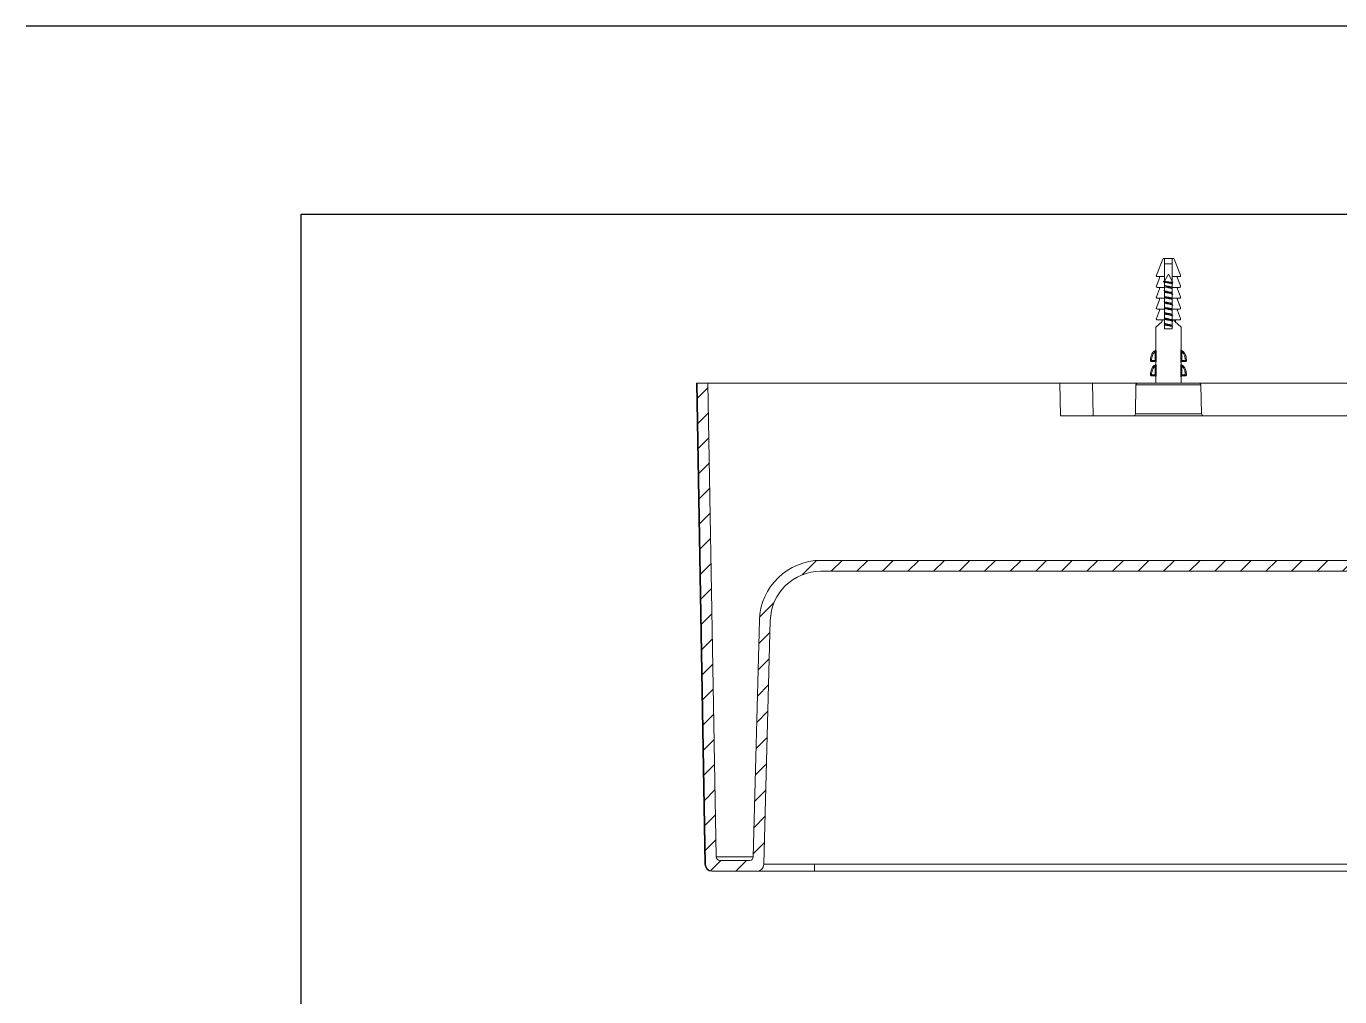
# Model space of a CAD drawing. Extents: x 14808 to 20058, y -13198 to -11680.
# Drawn here: x 15647.6 to 15829.2, y -11814.4 to -11680.2 of the extents above; entities that cross this region are included whole.
import ezdxf

# ---------------------------------------------------------------- set-up
doc = ezdxf.new("R2010")
doc.units = 0
doc.header["$LTSCALE"] = 7
doc.header["$MEASUREMENT"] = 0
doc.layers.get('0').update_dxf_attribs({"color": 2, "linetype": 'CONTINUOUS'})
doc.layers.add('TXT', color=4, linetype='CONTINUOUS')

# ---------------------------------------------------------------- blocks, each defined once
blk = doc.blocks.new('BORDER')
blk.add_line((1, 1), (0, 1))

msp = doc.modelspace()

# ---------------------------------------------------------------- hatches: boundary and pattern name
at = {"linetype": 'Continuous', "lineweight": 0}
h = msp.add_hatch(dxfattribs=at)
h.set_pattern_fill('ANSI31', color=2, scale=20, style=0)
h.set_pattern_definition([(45, (16720.3308, -10026.8604), (-1.767767, 1.767767), [])])
edge = h.paths.add_edge_path(flags=0)
edge.add_line((15742.97, -11795.04), (15741.82, -11729.53))
edge.add_line((15741.82, -11729.53), (15740.32, -11729.53))
edge.add_line((15740.32, -11729.53), (15741.48, -11796.05))
edge.add_ellipse((15742.48, -11796.03), major_axis=(-1, 0), ratio=0.999976, start_angle=1, end_angle=90)
edge.add_line((15742.48, -11797.03), (15748.56, -11797.03))
edge.add_arc((15748.56, -11796.03), 1, 270, 358.5)
edge.add_line((15749.56, -11796.06), (15750.44, -11762.35))
edge.add_arc((15757.44, -11762.53), 7, 90, 178.5, ccw=False)
edge.add_line((15757.44, -11755.53), (15929.78, -11755.53))
edge.add_arc((15929.78, -11762.53), 7, 1.5, 90, ccw=False)
edge.add_line((15936.78, -11762.35), (15937.66, -11796.06))
edge.add_arc((15938.66, -11796.03), 1, 181.5, 270)
edge.add_line((15938.66, -11797.03), (15944.74, -11797.03))
edge.add_ellipse((15944.74, -11796.03), major_axis=(1, 0), ratio=0.999976, start_angle=270, end_angle=359)
edge.add_line((15945.74, -11796.05), (15945.77, -11794.45))
edge.add_ellipse((15950.77, -11794.53), major_axis=(-5, 0), ratio=0.999976, start_angle=270, end_angle=359, ccw=False)
edge.add_line((15950.77, -11789.53), (15960.25, -11789.53))
edge.add_line((15960.25, -11789.53), (15960.25, -11787.53))
edge.add_line((15960.25, -11787.53), (15950.78, -11787.53))
edge.add_ellipse((15950.78, -11794.03), major_axis=(6.5, 0), ratio=0.999976, start_angle=90, end_angle=179)
edge.add_line((15944.28, -11793.92), (15944.26, -11795.04))
edge.add_ellipse((15943.76, -11795.03), major_axis=(-0.5, 0), ratio=0.999976, start_angle=90, end_angle=179, ccw=False)
edge.add_line((15943.76, -11795.53), (15939.64, -11795.53))
edge.add_arc((15939.64, -11795.03), 0.5, 181.5, 270, ccw=False)
edge.add_line((15939.14, -11795.05), (15938.28, -11762.31))
edge.add_arc((15929.78, -11762.53), 8.5, 1.5, 90)
edge.add_line((15929.78, -11754.03), (15757.44, -11754.03))
edge.add_arc((15757.44, -11762.53), 8.5, 90, 178.5)
edge.add_line((15748.94, -11762.31), (15748.09, -11795.05))
edge.add_arc((15747.59, -11795.03), 0.5, 270, 358.5, ccw=False)
edge.add_line((15747.59, -11795.53), (15743.47, -11795.53))
edge.add_ellipse((15743.47, -11795.03), major_axis=(0.5, 0), ratio=0.999976, start_angle=181, end_angle=270, ccw=False)

# ---------------------------------------------------------------- linework, layer by layer
at = {"color": 2, "linetype": 'Continuous', "lineweight": 15}
msp.add_line((15647.56, -11680.18), (16487.56, -11680.18), dxfattribs=at)
at = {"color": 7, "linetype": 'Continuous', "lineweight": 15}
for p, q in [((15804.71, -11712.38), (15803.83, -11714.58)), ((15804.85, -11712.28), (15804.93, -11712.28)), ((15806.03, -11712.28), (15804.93, -11712.28)), ((15806.03, -11712.28), (15806.15, -11712.28)), ((15807.17, -11714.58), (15806.29, -11712.38)), ((15806.03, -11713.03), (15804.93, -11713.03)), ((15805.5, -11714.48), (15804.96, -11715.42)), ((15806.03, -11715.41), (15805.5, -11714.48)), ((15804.27, -11714.99), (15803.83, -11716.08)), ((15804.27, -11716.49), (15803.83, -11717.58)), ((15804.93, -11714.78), (15803.97, -11714.78)), ((15804.93, -11716.28), (15803.97, -11716.28)), ((15804.93, -11714.99), (15804.93, -11716.08)), ((15804.93, -11716.2), (15805, -11716.22)), ((15804.93, -11716.49), (15804.93, -11717.58)), ((15806.13, -11715.57), (15805.68, -11715.57)), ((15806.03, -11716.25), (15806, -11716.24)), ((15807.03, -11714.78), (15806.03, -11714.78)), ((15806.03, -11716.08), (15806.03, -11714.99)), ((15807.03, -11716.28), (15806.03, -11716.28)), ((15806.03, -11717.58), (15806.03, -11716.49)), ((15807.17, -11716.08), (15806.73, -11714.99)), ((15807.17, -11717.58), (15806.73, -11716.49)), ((15804.27, -11717.99), (15803.83, -11719.08)), ((15804.93, -11717.78), (15803.97, -11717.78)), ((15804.93, -11717.7), (15804.99, -11717.72)), ((15804.93, -11717.99), (15804.93, -11719.08)), ((15806.03, -11717.75), (15805.99, -11717.74)), ((15807.03, -11717.78), (15806.03, -11717.78)), ((15806.03, -11719.08), (15806.03, -11717.99)), ((15807.17, -11719.08), (15806.73, -11717.99)), ((15804.27, -11719.49), (15803.83, -11720.58)), ((15804.93, -11719.28), (15803.97, -11719.28)), ((15804.93, -11719.2), (15804.98, -11719.22)), ((15804.93, -11719.49), (15804.93, -11720.58)), ((15806.03, -11719.25), (15805.99, -11719.24)), ((15807.03, -11719.28), (15806.03, -11719.28)), ((15806.03, -11720.58), (15806.03, -11719.49)), ((15807.17, -11720.58), (15806.73, -11719.49)), ((15803.75, -11721.85), (15803.75, -11724.9)), ((15804.58, -11721.05), (15803.8, -11721.74)), ((15804.93, -11720.78), (15803.97, -11720.78)), ((15804.93, -11720.7), (15804.98, -11720.72)), ((15804.93, -11721.85), (15804.93, -11722.03)), ((15806.03, -11720.75), (15806, -11720.74)), ((15807.03, -11720.78), (15806.03, -11720.78)), ((15806.03, -11722.03), (15806.03, -11721.85)), ((15806.4, -11720.87), (15806.29, -11720.84)), ((15806.38, -11720.98), (15806.42, -11720.97)), ((15807.2, -11721.74), (15806.42, -11721.05)), ((15807.25, -11724.9), (15807.25, -11721.85)), ((15804.93, -11722.03), (15806.03, -11722.03)), ((15803.64, -11725.05), (15803.64, -11725.05)), ((15803.64, -11725.21), (15803.79, -11725.21)), ((15803.64, -11726.38), (15803.64, -11725.21)), ((15803.79, -11725.21), (15803.79, -11726.38)), ((15807.21, -11726.38), (15807.21, -11725.21)), ((15807.36, -11725.21), (15807.21, -11725.21)), ((15807.35, -11725.05), (15807.36, -11725.05)), ((15807.36, -11725.21), (15807.36, -11726.38)), ((15803, -11726.38), (15803.15, -11726.38)), ((15803.15, -11726.38), (15803.64, -11726.38)), ((15803.15, -11726.53), (15803.15, -11726.38)), ((15803.6, -11726.53), (15803.15, -11726.53)), ((15803.64, -11726.38), (15803.79, -11726.38)), ((15803.64, -11727.21), (15803.79, -11727.21)), ((15803.64, -11728.38), (15803.64, -11727.21)), ((15803.75, -11726.68), (15803.75, -11726.9)), ((15803.79, -11727.21), (15803.79, -11728.38)), ((15807.36, -11726.38), (15807.21, -11726.38)), ((15807.21, -11728.38), (15807.21, -11727.21)), ((15807.36, -11727.21), (15807.21, -11727.21)), ((15807.25, -11726.9), (15807.25, -11726.68)), ((15807.36, -11726.38), (15807.85, -11726.38)), ((15807.36, -11727.21), (15807.36, -11728.38)), ((15807.85, -11726.53), (15807.4, -11726.53)), ((15807.85, -11726.38), (15808, -11726.38)), ((15807.85, -11726.38), (15807.85, -11726.53)), ((15803, -11728.38), (15803.15, -11728.38)), ((15803.15, -11728.38), (15803.64, -11728.38)), ((15803.15, -11728.53), (15803.15, -11728.38)), ((15803.6, -11728.53), (15803.15, -11728.53)), ((15803.64, -11728.38), (15803.79, -11728.38)), ((15803.75, -11728.68), (15803.75, -11729.53)), ((15807.36, -11728.38), (15807.21, -11728.38)), ((15807.25, -11729.53), (15807.25, -11728.68)), ((15807.36, -11728.38), (15807.85, -11728.38)), ((15807.85, -11728.53), (15807.4, -11728.53)), ((15807.85, -11728.38), (15808, -11728.38)), ((15807.85, -11728.38), (15807.85, -11728.53)), ((15740.22, -11729.53), (15741.38, -11796.05)), ((15740.22, -11729.53), (15741.39, -11796.05)), ((15740.32, -11729.53), (15740.22, -11729.53)), ((15740.22, -11729.53), (15740.22, -11729.53)), ((15741.48, -11796.05), (15740.32, -11729.53)), ((15741.82, -11729.53), (15740.32, -11729.53)), ((15742.97, -11795.04), (15741.82, -11729.53)), ((15741.82, -11729.53), (15755.21, -11729.53)), ((15755.21, -11729.53), (15788.5, -11729.53)), ((15788.5, -11729.53), (15790.5, -11729.53)), ((15790.5, -11729.53), (15790.58, -11734.03)), ((15790.5, -11729.53), (15795, -11729.53)), ((15795, -11729.53), (15795.08, -11734.03)), ((15801.25, -11729.53), (15795, -11729.53)), ((15801, -11729.78), (15800.93, -11733.79)), ((15801.25, -11729.53), (15809.75, -11729.53)), ((15843, -11729.53), (15809.75, -11729.53)), ((15810.07, -11733.79), (15810, -11729.78)), ((15790.58, -11734.03), (15837.5, -11734.03)), ((15757.44, -11754.03), (15929.78, -11754.03)), ((15757.44, -11755.53), (15929.78, -11755.53)), ((15748.09, -11795.05), (15748.94, -11762.31)), ((15749.56, -11796.06), (15750.44, -11762.35)), ((15741.39, -11796.05), (15741.48, -11796.05)), ((15743.47, -11795.53), (15747.59, -11795.53)), ((15756.56, -11797.03), (15756.56, -11796.05)), ((15756.56, -11796.05), (15930.66, -11796.05)), ((15742.48, -11797.03), (15742.38, -11797.03)), ((15742.48, -11797.03), (15748.56, -11797.03)), ((15756.56, -11797.03), (15748.56, -11797.03)), ((15930.66, -11797.03), (15756.56, -11797.03))]:
    msp.add_line(p, q, dxfattribs=at)
at = {"color": 8, "linetype": 'Continuous', "lineweight": 15}
for p, q in [((15807.25, -11724.9), (15807.25, -11724.9)), ((15803.75, -11726.68), (15803.75, -11726.68)), ((15807.25, -11726.68), (15807.25, -11726.68)), ((15807.25, -11726.9), (15807.25, -11726.9)), ((15803.75, -11728.68), (15803.75, -11728.68)), ((15807.25, -11728.68), (15807.25, -11728.68)), ((15810, -11729.78), (15801, -11729.78)), ((15800.93, -11733.79), (15810.07, -11733.79))]:
    msp.add_line(p, q, dxfattribs=at)
at = {"color": 7, "linetype": 'Continuous', "lineweight": 15}
for centre, radius, start, end in [((15804.85, -11712.43), 0.15, 90, 158.1986), ((15806.15, -11712.43), 0.15, 21.8014, 90), ((15803.97, -11714.63), 0.15, 158.1986, 270), ((15807.03, -11714.63), 0.15, 270, 21.8014), ((15803.97, -11716.13), 0.15, 158.1986, 270), ((15804.13, -11714.93), 0.15, 338.1986, 90), ((15804.13, -11716.43), 0.15, 338.1986, 90), ((15806.87, -11714.93), 0.15, 90, 201.8014), ((15806.87, -11716.43), 0.15, 90, 201.8014), ((15807.03, -11716.13), 0.15, 270, 21.8014), ((15803.97, -11717.63), 0.15, 158.1986, 270), ((15804.13, -11717.93), 0.15, 338.1986, 90), ((15806.87, -11717.93), 0.15, 90, 201.8014), ((15807.03, -11717.63), 0.15, 270, 21.8014), ((15803.97, -11719.13), 0.15, 158.1986, 270), ((15804.13, -11719.43), 0.15, 338.1986, 90), ((15806.87, -11719.43), 0.15, 90, 201.8014), ((15807.03, -11719.13), 0.15, 270, 21.8014), ((15803.9, -11721.85), 0.15, 131.6335, 180), ((15803.97, -11720.63), 0.15, 158.1986, 270), ((15804.48, -11720.93), 0.15, 311.6335, 90), ((15806.52, -11720.93), 0.15, 188.443, 228.3665), ((15806.52, -11720.93), 0.15, 90, 151.8676), ((15807.03, -11720.63), 0.15, 270, 21.8014), ((15807.1, -11721.85), 0.15, 0, 48.3665), ((15803.6, -11724.9), 0.15, 285.9829, 0.0777), ((15807.4, -11724.9), 0.15, 179.9223, 254.0171), ((15803.15, -11726.38), 0.15, 176.9697, 270), ((15803.6, -11726.68), 0.15, 0, 90), ((15803.6, -11726.68), 0.15, 359.9603, 89.9602), ((15803.6, -11726.9), 0.15, 285.9829, 0.0777), ((15807.4, -11726.68), 0.15, 90, 180), ((15807.4, -11726.68), 0.15, 90.0398, 180.0397), ((15807.4, -11726.9), 0.15, 179.9223, 254.0171), ((15807.85, -11726.38), 0.15, 270, 3.0303), ((15803.15, -11728.38), 0.15, 176.9697, 270), ((15803.6, -11728.68), 0.15, 0, 90), ((15803.6, -11728.68), 0.15, 359.9603, 89.9602), ((15807.4, -11728.68), 0.15, 90, 180), ((15807.4, -11728.68), 0.15, 90.0398, 180.0397), ((15807.85, -11728.38), 0.15, 270, 3.0303), ((15801.25, -11729.78), 0.25, 90, 179), ((15809.75, -11729.78), 0.25, 1, 90), ((15800.68, -11733.78), 0.25, 270, 359), ((15810.32, -11733.78), 0.25, 181, 270), ((15757.44, -11762.53), 8.5, 90, 178.5), ((15757.44, -11762.53), 7, 90, 178.5), ((15742.38, -11796.03), 1, 181.011, 270), ((15742.38, -11796.03), 1, 180.9993, 269.9993), ((15747.59, -11795.03), 0.5, 270, 358.5), ((15748.56, -11796.03), 1, 270, 358.5)]:
    msp.add_arc(centre, radius, start, end, dxfattribs=at)
at = {"color": 8, "linetype": 'Continuous', "lineweight": 15}
for centre, major_axis, ratio, start_param, end_param in [((15756.39, -11796.03), (15, 0.02), 0.001163, 3.134629, 3.141612), ((15756.37, -11795.03), (13.5, 0.01), 0.000646, 3.262273, 4.051974)]:
    msp.add_ellipse(centre, major_axis=major_axis, ratio=ratio, start_param=start_param, end_param=end_param, dxfattribs=at)
at = {"color": 7, "linetype": 'Continuous', "lineweight": 15}
for centre, major_axis, ratio, start_param, end_param in [((15742.48, -11796.03), (-1, 0), 0.999976, 0.017453, 1.570796), ((15743.47, -11795.03), (0.5, 0), 0.999976, 3.159046, 4.712389), ((15756.56, -11796.03), (7, 0.03), 0.00249, 3.141518, 4.711858)]:
    msp.add_ellipse(centre, major_axis=major_axis, ratio=ratio, start_param=start_param, end_param=end_param, dxfattribs=at)
for points, knots in [([(15804.93, -11712.38), (15804.93, -11712.54), (15804.93, -11712.85), (15804.93, -11713.5), (15804.93, -11714.08), (15804.93, -11714.5), (15804.93, -11714.58)], [0, 0, 0, 0, 0.221564, 0.44372, 0.889151, 1, 1, 1, 1]), ([(15806.03, -11714.58), (15806.03, -11714.37), (15806.03, -11713.96), (15806.03, -11713.39), (15806.03, -11712.86), (15806.03, -11712.54), (15806.03, -11712.38)], [0, 0, 0, 0, 0.275504, 0.551034, 0.775409, 1, 1, 1, 1]), ([(15804.93, -11714.58), (15804.93, -11714.59), (15804.93, -11714.6), (15804.93, -11714.64), (15804.93, -11714.68), (15804.93, -11714.72), (15804.93, -11714.76), (15804.93, -11714.78), (15804.93, -11714.78), (15804.93, -11714.78)], [0, 0, 0, 0, 0.084724, 0.179843, 0.339851, 0.499733, 0.663165, 0.835664, 1, 1, 1, 1]), ([(15806.03, -11714.78), (15806.03, -11714.78), (15806.03, -11714.78), (15806.03, -11714.75), (15806.03, -11714.71), (15806.03, -11714.67), (15806.03, -11714.62), (15806.03, -11714.6), (15806.03, -11714.58), (15806.03, -11714.58)], [0, 0, 0, 0, 0.183485, 0.373192, 0.554244, 0.72489, 0.820724, 0.983017, 1, 1, 1, 1]), ([(15806.03, -11715.66), (15805.97, -11715.65), (15805.81, -11715.64), (15805.5, -11715.61), (15805.17, -11715.58), (15804.9, -11715.55), (15804.81, -11715.53), (15804.76, -11715.52)], [0, 0, 0, 0, 0.150494, 0.371223, 0.587398, 0.799021, 1, 1, 1, 1]), ([(15804.97, -11715.4), (15804.97, -11715.4), (15804.9, -11715.42), (15804.84, -11715.44), (15804.77, -11715.46)], [0, 0, 0, 0, 0.031393, 1, 1, 1, 1]), ([(15804.93, -11714.99), (15804.93, -11714.99), (15804.93, -11714.97), (15804.93, -11714.94), (15804.93, -11714.89), (15804.93, -11714.85), (15804.93, -11714.81), (15804.93, -11714.79), (15804.93, -11714.78), (15804.93, -11714.78), (15804.93, -11714.78)], [0, 0, 0, 0, 0.010378, 0.17498, 0.324274, 0.471755, 0.629142, 0.803258, 0.994183, 1, 1, 1, 1]), ([(15806.12, -11715.81), (15806.12, -11715.81), (15806.12, -11715.8), (15806.1, -11715.79), (15806.07, -11715.77), (15806.01, -11715.76), (15805.94, -11715.74), (15805.86, -11715.73), (15805.77, -11715.71), (15805.67, -11715.69), (15805.56, -11715.68), (15805.46, -11715.66), (15805.35, -11715.65), (15805.25, -11715.63), (15805.16, -11715.62), (15805.07, -11715.6), (15804.99, -11715.58), (15804.95, -11715.57), (15804.93, -11715.57)], [0, 0, 0, 0, 0.03995, 0.102074, 0.165999, 0.228123, 0.292049, 0.354172, 0.418098, 0.480221, 0.544146, 0.606269, 0.670193, 0.732316, 0.796241, 0.858364, 0.922289, 1, 1, 1, 1]), ([(15804.93, -11716.08), (15804.93, -11716.09), (15804.93, -11716.1), (15804.93, -11716.14), (15804.93, -11716.18), (15804.93, -11716.22), (15804.93, -11716.26), (15804.93, -11716.28), (15804.93, -11716.28), (15804.93, -11716.28)], [0, 0, 0, 0, 0.084724, 0.179843, 0.339851, 0.499733, 0.663165, 0.835664, 1, 1, 1, 1]), ([(15806.03, -11716.3), (15805.95, -11716.29), (15805.79, -11716.27), (15805.52, -11716.24), (15805.26, -11716.21), (15805.05, -11716.18), (15804.96, -11716.16), (15804.93, -11716.16)], [0, 0, 0, 0, 0.226658, 0.450111, 0.672203, 0.898878, 1, 1, 1, 1]), ([(15804.93, -11716.49), (15804.93, -11716.49), (15804.93, -11716.47), (15804.93, -11716.44), (15804.93, -11716.39), (15804.93, -11716.35), (15804.93, -11716.31), (15804.93, -11716.29), (15804.93, -11716.28), (15804.93, -11716.28), (15804.93, -11716.28)], [0, 0, 0, 0, 0.010378, 0.17498, 0.324274, 0.471755, 0.629142, 0.803258, 0.994183, 1, 1, 1, 1]), ([(15804.96, -11715.42), (15804.96, -11715.42), (15804.96, -11715.43), (15804.96, -11715.44), (15804.98, -11715.45), (15805.02, -11715.46), (15805.07, -11715.48), (15805.14, -11715.49), (15805.21, -11715.5), (15805.3, -11715.52), (15805.39, -11715.53), (15805.49, -11715.54), (15805.59, -11715.55), (15805.65, -11715.56), (15805.68, -11715.57)], [0, 0, 0, 0, 0.0362473, 0.1189577, 0.2039473, 0.2888892, 0.3761725, 0.4633669, 0.5529651, 0.6424409, 0.734386, 0.8261404, 0.9204311, 1, 1, 1, 1]), ([(15804.96, -11716.01), (15804.96, -11716.01), (15804.99, -11716.03), (15805.2, -11716.07), (15805.51, -11716.14), (15805.83, -11716.19), (15805.95, -11716.23), (15806, -11716.25)], [0, 0, 0, 0, 0.020742, 0.2785444, 0.5382706, 0.7987948, 1, 1, 1, 1]), ([(15806.03, -11716.46), (15805.97, -11716.44), (15805.84, -11716.4), (15805.52, -11716.34), (15805.19, -11716.28), (15805.05, -11716.24), (15804.99, -11716.22)], [0, 0, 0, 0, 0.23865, 0.501874, 0.764291, 1, 1, 1, 1]), ([(15805.68, -11715.57), (15805.71, -11715.57), (15805.77, -11715.58), (15805.86, -11715.59), (15805.94, -11715.6), (15806.01, -11715.61), (15806.05, -11715.62), (15806.07, -11715.62), (15806.08, -11715.63)], [0, 0, 0, 0, 0.173655, 0.351679, 0.537503, 0.728717, 0.914543, 1, 1, 1, 1]), ([(15806.03, -11714.78), (15806.03, -11714.78), (15806.03, -11714.79), (15806.03, -11714.8), (15806.03, -11714.84), (15806.03, -11714.89), (15806.03, -11714.94), (15806.03, -11714.97), (15806.03, -11714.99), (15806.03, -11714.99)], [0, 0, 0, 0, 0.097273, 0.292654, 0.486369, 0.666656, 0.828898, 0.980059, 1, 1, 1, 1]), ([(15806.03, -11716.28), (15806.03, -11716.28), (15806.03, -11716.28), (15806.03, -11716.25), (15806.03, -11716.21), (15806.03, -11716.17), (15806.03, -11716.12), (15806.03, -11716.1), (15806.03, -11716.08), (15806.03, -11716.08)], [0, 0, 0, 0, 0.1834852, 0.3731921, 0.5542445, 0.7248902, 0.8207235, 0.9830171, 1, 1, 1, 1]), ([(15806.03, -11716.28), (15806.03, -11716.28), (15806.03, -11716.29), (15806.03, -11716.3), (15806.03, -11716.34), (15806.03, -11716.39), (15806.03, -11716.44), (15806.03, -11716.47), (15806.03, -11716.49), (15806.03, -11716.49)], [0, 0, 0, 0, 0.097273, 0.292654, 0.486369, 0.666656, 0.828898, 0.980059, 1, 1, 1, 1]), ([(15804.88, -11716.7), (15804.88, -11716.7), (15804.85, -11716.72), (15804.97, -11716.77), (15805.21, -11716.83), (15805.55, -11716.89), (15805.84, -11716.95), (15805.95, -11716.98), (15805.99, -11717)], [0, 0, 0, 0, 0.023506, 0.234433, 0.442929, 0.652293, 0.863303, 1, 1, 1, 1]), ([(15804.89, -11718.2), (15804.89, -11718.2), (15804.87, -11718.23), (15805, -11718.28), (15805.27, -11718.34), (15805.61, -11718.4), (15805.88, -11718.46), (15805.96, -11718.49), (15805.98, -11718.49)], [0, 0, 0, 0, 0.062598, 0.275154, 0.485695, 0.695712, 0.908217, 1, 1, 1, 1]), ([(15806.03, -11717.05), (15805.97, -11717.04), (15805.82, -11717.02), (15805.57, -11716.99), (15805.31, -11716.96), (15805.09, -11716.93), (15804.97, -11716.92), (15804.93, -11716.91)], [0, 0, 0, 0, 0.193285, 0.418489, 0.640203, 0.867168, 1, 1, 1, 1]), ([(15804.93, -11717.58), (15804.93, -11717.59), (15804.93, -11717.6), (15804.93, -11717.64), (15804.93, -11717.68), (15804.93, -11717.72), (15804.93, -11717.76), (15804.93, -11717.78), (15804.93, -11717.78), (15804.93, -11717.78)], [0, 0, 0, 0, 0.0847239, 0.1798428, 0.3398505, 0.4997332, 0.6631649, 0.8356635, 1, 1, 1, 1]), ([(15806.02, -11717.8), (15805.97, -11717.79), (15805.85, -11717.78), (15805.62, -11717.75), (15805.36, -11717.72), (15805.12, -11717.69), (15804.99, -11717.67), (15804.93, -11717.66)], [0, 0, 0, 0, 0.14306, 0.371687, 0.595462, 0.824371, 1, 1, 1, 1]), ([(15804.93, -11717.99), (15804.93, -11717.99), (15804.93, -11717.98), (15804.93, -11717.96), (15804.93, -11717.94), (15804.93, -11717.91), (15804.93, -11717.89), (15804.93, -11717.87), (15804.93, -11717.85), (15804.93, -11717.83), (15804.93, -11717.82), (15804.93, -11717.8), (15804.93, -11717.79), (15804.93, -11717.79), (15804.93, -11717.78), (15804.93, -11717.78), (15804.93, -11717.78)], [0, 0, 0, 0, 0.010344, 0.091305, 0.175119, 0.248693, 0.324464, 0.397257, 0.471916, 0.549649, 0.629237, 0.715223, 0.803289, 0.897499, 0.994202, 1, 1, 1, 1]), ([(15804.97, -11717.51), (15804.98, -11717.51), (15805.02, -11717.54), (15805.25, -11717.58), (15805.57, -11717.65), (15805.86, -11717.7), (15805.95, -11717.73), (15805.99, -11717.74)], [0, 0, 0, 0, 0.065239, 0.328309, 0.591598, 0.857732, 1, 1, 1, 1]), ([(15806.11, -11717.27), (15806.11, -11717.25), (15806.09, -11717.22), (15805.87, -11717.16), (15805.55, -11717.09), (15805.21, -11717.03), (15805.06, -11716.99), (15804.99, -11716.97)], [0, 0, 0, 0, 0.175066, 0.382298, 0.591979, 0.800024, 1, 1, 1, 1]), ([(15805.95, -11717.93), (15805.93, -11717.93), (15805.84, -11717.9), (15805.57, -11717.85), (15805.25, -11717.79), (15805.03, -11717.74), (15804.99, -11717.72), (15804.99, -11717.72)], [0, 0, 0, 0, 0.098016, 0.39443, 0.687676, 0.980677, 1, 1, 1, 1]), ([(15806.03, -11717.78), (15806.03, -11717.78), (15806.03, -11717.78), (15806.03, -11717.75), (15806.03, -11717.71), (15806.03, -11717.67), (15806.03, -11717.62), (15806.03, -11717.6), (15806.03, -11717.58), (15806.03, -11717.58)], [0, 0, 0, 0, 0.183485, 0.373192, 0.554244, 0.72489, 0.820724, 0.983017, 1, 1, 1, 1]), ([(15806.03, -11717.78), (15806.03, -11717.78), (15806.03, -11717.79), (15806.03, -11717.8), (15806.03, -11717.84), (15806.03, -11717.89), (15806.03, -11717.94), (15806.03, -11717.97), (15806.03, -11717.99), (15806.03, -11717.99)], [0, 0, 0, 0, 0.097273, 0.292654, 0.486369, 0.666656, 0.828898, 0.980059, 1, 1, 1, 1]), ([(15804.9, -11719.7), (15804.89, -11719.71), (15804.88, -11719.74), (15805.04, -11719.79), (15805.33, -11719.85), (15805.67, -11719.91), (15805.91, -11719.96), (15805.98, -11719.99), (15805.99, -11719.99)], [0, 0, 0, 0, 0.102286, 0.313765, 0.525245, 0.734819, 0.946128, 1, 1, 1, 1]), ([(15806.03, -11718.55), (15806, -11718.55), (15805.89, -11718.53), (15805.67, -11718.5), (15805.41, -11718.47), (15805.15, -11718.44), (15805, -11718.42), (15804.93, -11718.41)], [0, 0, 0, 0, 0.1113289, 0.3384196, 0.5602207, 0.7861037, 1, 1, 1, 1]), ([(15804.93, -11719.08), (15804.93, -11719.09), (15804.93, -11719.1), (15804.93, -11719.13), (15804.93, -11719.15), (15804.93, -11719.18), (15804.93, -11719.2), (15804.93, -11719.22), (15804.93, -11719.24), (15804.93, -11719.25), (15804.93, -11719.27), (15804.93, -11719.28), (15804.93, -11719.28), (15804.93, -11719.28), (15804.93, -11719.28)], [0, 0, 0, 0, 0.084503, 0.179374, 0.25829, 0.339544, 0.418449, 0.499553, 0.580261, 0.663078, 0.748276, 0.835667, 0.916975, 1, 1, 1, 1]), ([(15804.93, -11719.49), (15804.93, -11719.49), (15804.93, -11719.47), (15804.93, -11719.44), (15804.93, -11719.39), (15804.93, -11719.35), (15804.93, -11719.31), (15804.93, -11719.29), (15804.93, -11719.28), (15804.93, -11719.28), (15804.93, -11719.28)], [0, 0, 0, 0, 0.010378, 0.17498, 0.324274, 0.471755, 0.629142, 0.803258, 0.994183, 1, 1, 1, 1]), ([(15806.03, -11720.05), (15806.03, -11720.05), (15805.95, -11720.04), (15805.69, -11720), (15805.33, -11719.96), (15805.05, -11719.93), (15804.95, -11719.91), (15804.93, -11719.91)], [0, 0, 0, 0, 0.024012, 0.25222, 0.6969, 0.925112, 1, 1, 1, 1]), ([(15806.01, -11719.3), (15806, -11719.3), (15805.91, -11719.28), (15805.72, -11719.26), (15805.46, -11719.23), (15805.19, -11719.2), (15805.04, -11719.18), (15804.96, -11719.16)], [0, 0, 0, 0, 0.047829, 0.287893, 0.522739, 0.759969, 1, 1, 1, 1]), ([(15804.98, -11719.01), (15804.99, -11719.02), (15805.06, -11719.05), (15805.31, -11719.1), (15805.64, -11719.16), (15805.9, -11719.21), (15805.97, -11719.24), (15805.98, -11719.24)], [0, 0, 0, 0, 0.109779, 0.376314, 0.641308, 0.909214, 1, 1, 1, 1]), ([(15806.11, -11718.77), (15806.11, -11718.76), (15806.11, -11718.72), (15805.92, -11718.67), (15805.61, -11718.6), (15805.28, -11718.54), (15805.05, -11718.5), (15805, -11718.47), (15804.99, -11718.47)], [0, 0, 0, 0, 0.133943, 0.339193, 0.546245, 0.750871, 0.956008, 1, 1, 1, 1]), ([(15805.95, -11719.43), (15805.94, -11719.43), (15805.88, -11719.4), (15805.63, -11719.36), (15805.31, -11719.3), (15805.06, -11719.25), (15805, -11719.22), (15804.99, -11719.21)], [0, 0, 0, 0, 0.032672, 0.324358, 0.612873, 0.903066, 1, 1, 1, 1]), ([(15806.1, -11720.27), (15806.11, -11720.26), (15806.12, -11720.23), (15805.96, -11720.18), (15805.68, -11720.12), (15805.34, -11720.05), (15805.08, -11720), (15805.01, -11719.97), (15804.99, -11719.96)], [0, 0, 0, 0, 0.093899, 0.29817, 0.502117, 0.704388, 0.908499, 1, 1, 1, 1]), ([(15806.03, -11719.28), (15806.03, -11719.28), (15806.03, -11719.28), (15806.03, -11719.25), (15806.03, -11719.21), (15806.03, -11719.17), (15806.03, -11719.12), (15806.03, -11719.1), (15806.03, -11719.08), (15806.03, -11719.08)], [0, 0, 0, 0, 0.183485, 0.373192, 0.554244, 0.72489, 0.820724, 0.983017, 1, 1, 1, 1]), ([(15806.03, -11719.28), (15806.03, -11719.28), (15806.03, -11719.29), (15806.03, -11719.3), (15806.03, -11719.34), (15806.03, -11719.39), (15806.03, -11719.44), (15806.03, -11719.47), (15806.03, -11719.49), (15806.03, -11719.49)], [0, 0, 0, 0, 0.0972729, 0.2926542, 0.4863691, 0.6666558, 0.8288978, 0.9800586, 1, 1, 1, 1]), ([(15804.89, -11721.2), (15804.89, -11721.21), (15804.9, -11721.24), (15805.09, -11721.3), (15805.4, -11721.36), (15805.73, -11721.43), (15805.95, -11721.47), (15805.99, -11721.49), (15806, -11721.49)], [0, 0, 0, 0, 0.142502, 0.353075, 0.565662, 0.775777, 0.986242, 1, 1, 1, 1]), ([(15804.93, -11720.58), (15804.93, -11720.59), (15804.93, -11720.6), (15804.93, -11720.64), (15804.93, -11720.68), (15804.93, -11720.72), (15804.93, -11720.76), (15804.93, -11720.78), (15804.93, -11720.78), (15804.93, -11720.78)], [0, 0, 0, 0, 0.084724, 0.179843, 0.339851, 0.499733, 0.663165, 0.835664, 1, 1, 1, 1]), ([(15806.4, -11720.87), (15806.4, -11720.87), (15806.37, -11720.86), (15806.25, -11720.83), (15806.06, -11720.8), (15805.82, -11720.77), (15805.56, -11720.74), (15805.29, -11720.71), (15805.08, -11720.68), (15804.97, -11720.67), (15804.93, -11720.66)], [0, 0, 0, 0, 0.001411, 0.154733, 0.305987, 0.460761, 0.613985, 0.765309, 0.92011, 1, 1, 1, 1]), ([(15804.93, -11721.05), (15804.93, -11721.04), (15804.93, -11721.02), (15804.93, -11720.99), (15804.93, -11720.94), (15804.93, -11720.9), (15804.93, -11720.86), (15804.93, -11720.82), (15804.93, -11720.79), (15804.93, -11720.78), (15804.93, -11720.78), (15804.93, -11720.78)], [0, 0, 0, 0, 0.0917137, 0.209724, 0.3099809, 0.4104621, 0.5068918, 0.6386949, 0.8054963, 0.9743911, 1, 1, 1, 1]), ([(15804.93, -11721.05), (15804.93, -11721.11), (15804.93, -11721.23), (15804.93, -11721.46), (15804.93, -11721.63), (15804.93, -11721.74)], [0, 0, 0, 0, 0.277769, 0.555912, 1, 1, 1, 1]), ([(15806.03, -11721.55), (15805.98, -11721.54), (15805.84, -11721.52), (15805.6, -11721.49), (15805.34, -11721.47), (15805.11, -11721.44), (15804.98, -11721.42), (15804.93, -11721.41)], [0, 0, 0, 0, 0.167987, 0.393701, 0.615013, 0.841562, 1, 1, 1, 1]), ([(15804.93, -11721.74), (15804.93, -11721.75), (15804.93, -11721.77), (15804.93, -11721.81), (15804.93, -11721.84), (15804.93, -11721.85)], [0, 0, 0, 0, 0.417135, 0.671648, 1, 1, 1, 1]), ([(15804.98, -11720.51), (15805.01, -11720.52), (15805.09, -11720.55), (15805.37, -11720.61), (15805.7, -11720.67), (15805.93, -11720.72), (15805.99, -11720.74), (15805.99, -11720.74)], [0, 0, 0, 0, 0.15846, 0.424907, 0.688355, 0.953117, 1, 1, 1, 1]), ([(15806.11, -11721.02), (15806.11, -11721.01), (15806.13, -11720.99), (15805.98, -11720.93), (15805.71, -11720.87), (15805.37, -11720.81), (15805.09, -11720.76), (15805.01, -11720.72), (15804.99, -11720.71)], [0, 0, 0, 0, 0.074779, 0.279816, 0.48346, 0.686094, 0.891034, 1, 1, 1, 1]), ([(15806.1, -11721.74), (15806.07, -11721.73), (15806.01, -11721.69), (15805.73, -11721.63), (15805.4, -11721.57), (15805.11, -11721.51), (15805.02, -11721.48), (15804.99, -11721.46)], [0, 0, 0, 0, 0.190428, 0.413223, 0.635649, 0.860692, 1, 1, 1, 1]), ([(15806.03, -11720.78), (15806.03, -11720.78), (15806.03, -11720.78), (15806.03, -11720.75), (15806.03, -11720.71), (15806.03, -11720.67), (15806.03, -11720.62), (15806.03, -11720.6), (15806.03, -11720.58), (15806.03, -11720.58)], [0, 0, 0, 0, 0.183485, 0.373192, 0.554244, 0.72489, 0.820724, 0.983017, 1, 1, 1, 1]), ([(15806.03, -11720.78), (15806.03, -11720.78), (15806.03, -11720.78), (15806.03, -11720.79), (15806.03, -11720.79)], [0, 0, 0, 0, 0.058767, 1, 1, 1, 1]), ([(15806.03, -11720.83), (15806.03, -11720.84), (15806.03, -11720.87), (15806.03, -11720.91), (15806.03, -11720.95), (15806.03, -11720.99), (15806.03, -11721.02), (15806.03, -11721.04), (15806.03, -11721.05)], [0, 0, 0, 0, 0.187883, 0.362888, 0.538485, 0.701057, 0.873739, 1, 1, 1, 1]), ([(15806.03, -11721.74), (15806.03, -11721.62), (15806.03, -11721.38), (15806.03, -11721.16), (15806.03, -11721.05)], [0, 0, 0, 0, 0.499794, 1, 1, 1, 1]), ([(15806.03, -11721.85), (15806.03, -11721.84), (15806.03, -11721.83), (15806.03, -11721.8), (15806.03, -11721.77), (15806.03, -11721.75), (15806.03, -11721.74)], [0, 0, 0, 0, 0.143051, 0.35299, 0.744782, 1, 1, 1, 1]), ([(15806.42, -11720.97), (15806.43, -11720.97), (15806.48, -11720.95), (15806.51, -11720.93), (15806.49, -11720.91), (15806.48, -11720.9)], [0, 0, 0, 0, 0.116011, 0.561238, 1, 1, 1, 1]), ([(15803, -11726.38), (15803.01, -11726.31), (15803.02, -11726.19), (15803.05, -11726), (15803.09, -11725.81), (15803.15, -11725.61), (15803.24, -11725.42), (15803.35, -11725.26), (15803.46, -11725.14), (15803.57, -11725.07), (15803.63, -11725.05), (15803.64, -11725.05)], [0, 0, 0, 0, 0.121745, 0.244031, 0.368314, 0.493482, 0.652383, 0.761925, 0.874953, 0.966635, 1, 1, 1, 1]), ([(15803.64, -11725.21), (15803.62, -11725.22), (15803.51, -11725.29), (15803.39, -11725.46), (15803.22, -11725.83), (15803.18, -11726.14), (15803.15, -11726.38)], [0, 0, 0, 0, 0.068236, 0.2861976, 0.4555805, 1, 1, 1, 1]), ([(15803.75, -11724.9), (15803.75, -11724.92), (15803.75, -11724.95), (15803.73, -11724.98), (15803.71, -11725.01), (15803.69, -11725.03), (15803.67, -11725.04), (15803.66, -11725.04), (15803.65, -11725.05), (15803.65, -11725.05), (15803.64, -11725.05), (15803.64, -11725.05), (15803.64, -11725.05), (15803.64, -11725.05), (15803.64, -11725.05)], [0, 0, 0, 0, 0.220922, 0.416559, 0.582002, 0.719303, 0.82741, 0.904148, 0.942019, 0.955012, 0.964463, 0.975988, 0.996077, 1, 1, 1, 1]), ([(15803.64, -11725.05), (15803.64, -11725.05), (15803.65, -11725.05), (15803.65, -11725.05), (15803.65, -11725.05)], [0, 0, 0, 0, 0.536536, 1, 1, 1, 1]), ([(15803.64, -11725.21), (15803.64, -11725.21), (15803.65, -11725.19), (15803.65, -11725.16), (15803.66, -11725.13), (15803.66, -11725.1), (15803.65, -11725.07), (15803.65, -11725.05), (15803.65, -11725.05), (15803.64, -11725.05)], [0, 0, 0, 0, 0.027434, 0.231118, 0.301702, 0.519144, 0.581325, 0.782015, 1, 1, 1, 1]), ([(15803.75, -11724.9), (15803.75, -11724.9), (15803.75, -11724.9), (15803.76, -11724.92), (15803.77, -11724.96), (15803.78, -11725.01), (15803.79, -11725.08), (15803.79, -11725.16), (15803.79, -11725.21)], [0, 0, 0, 0, 0.017458, 0.217503, 0.421286, 0.48534, 0.710599, 1, 1, 1, 1]), ([(15807.21, -11725.21), (15807.21, -11725.21), (15807.21, -11725.17), (15807.21, -11725.1), (15807.22, -11725.02), (15807.23, -11724.95), (15807.24, -11724.91), (15807.25, -11724.91), (15807.25, -11724.9)], [0, 0, 0, 0, 0.016892, 0.235372, 0.450772, 0.624179, 0.82807, 1, 1, 1, 1]), ([(15807.36, -11725.05), (15807.36, -11725.05), (15807.36, -11725.05), (15807.36, -11725.05), (15807.36, -11725.05), (15807.36, -11725.05), (15807.35, -11725.05), (15807.35, -11725.05), (15807.34, -11725.04), (15807.32, -11725.03), (15807.29, -11725.01), (15807.27, -11724.98), (15807.25, -11724.94), (15807.25, -11724.91), (15807.25, -11724.9)], [0, 0, 0, 0, 0.11653, 0.228491, 0.311368, 0.322474, 0.330692, 0.341721, 0.378773, 0.432016, 0.565378, 0.724901, 0.927161, 1, 1, 1, 1]), ([(15807.36, -11725.05), (15807.36, -11725.05), (15807.35, -11725.05), (15807.35, -11725.07), (15807.34, -11725.1), (15807.34, -11725.15), (15807.35, -11725.19), (15807.36, -11725.21)], [0, 0, 0, 0, 0.173018, 0.375117, 0.543599, 0.7526, 1, 1, 1, 1]), ([(15807.36, -11725.05), (15807.37, -11725.05), (15807.43, -11725.07), (15807.56, -11725.15), (15807.74, -11725.37), (15807.89, -11725.71), (15807.97, -11726.07), (15807.99, -11726.29), (15808, -11726.38)], [0, 0, 0, 0, 0.020848, 0.125544, 0.284114, 0.573057, 0.828417, 1, 1, 1, 1]), ([(15807.85, -11726.38), (15807.82, -11726.18), (15807.79, -11725.83), (15807.62, -11725.46), (15807.47, -11725.27), (15807.38, -11725.22), (15807.36, -11725.21)], [0, 0, 0, 0, 0.472067, 0.778735, 0.931401, 1, 1, 1, 1]), ([(15803, -11728.38), (15803.01, -11728.31), (15803.02, -11728.19), (15803.05, -11728), (15803.09, -11727.81), (15803.15, -11727.61), (15803.24, -11727.42), (15803.35, -11727.26), (15803.46, -11727.14), (15803.57, -11727.07), (15803.63, -11727.05), (15803.64, -11727.05)], [0, 0, 0, 0, 0.121745, 0.244031, 0.368314, 0.493482, 0.652383, 0.761925, 0.874953, 0.966635, 1, 1, 1, 1]), ([(15803.64, -11727.21), (15803.62, -11727.22), (15803.51, -11727.29), (15803.39, -11727.46), (15803.22, -11727.83), (15803.18, -11728.14), (15803.15, -11728.38)], [0, 0, 0, 0, 0.068236, 0.286198, 0.45558, 1, 1, 1, 1]), ([(15803.6, -11726.53), (15803.61, -11726.53), (15803.61, -11726.53), (15803.62, -11726.5), (15803.63, -11726.46), (15803.64, -11726.42), (15803.64, -11726.39), (15803.64, -11726.38)], [0, 0, 0, 0, 0.213325, 0.428609, 0.646172, 0.861726, 1, 1, 1, 1]), ([(15803.64, -11727.21), (15803.64, -11727.21), (15803.65, -11727.19), (15803.65, -11727.16), (15803.66, -11727.13), (15803.66, -11727.1), (15803.65, -11727.07), (15803.65, -11727.05), (15803.65, -11727.05), (15803.64, -11727.05)], [0, 0, 0, 0, 0.027434, 0.231118, 0.301702, 0.519144, 0.581325, 0.782015, 1, 1, 1, 1]), ([(15803.64, -11727.05), (15803.64, -11727.05), (15803.64, -11727.05), (15803.64, -11727.05), (15803.64, -11727.05)], [0, 0, 0, 0, 0.234311, 1, 1, 1, 1]), ([(15803.75, -11726.9), (15803.75, -11726.91), (15803.75, -11726.93), (15803.74, -11726.97), (15803.72, -11727), (15803.7, -11727.02), (15803.68, -11727.03), (15803.67, -11727.04), (15803.66, -11727.04), (15803.66, -11727.04), (15803.65, -11727.05), (15803.65, -11727.05), (15803.65, -11727.05), (15803.65, -11727.05)], [0, 0, 0, 0, 0.09161, 0.24779, 0.379554, 0.490095, 0.578488, 0.637958, 0.674033, 0.710713, 0.767561, 0.887062, 1, 1, 1, 1]), ([(15803.79, -11726.38), (15803.79, -11726.41), (15803.79, -11726.46), (15803.78, -11726.54), (15803.77, -11726.62), (15803.76, -11726.67), (15803.76, -11726.68), (15803.75, -11726.68)], [0, 0, 0, 0, 0.145418, 0.368001, 0.585083, 0.794333, 1, 1, 1, 1]), ([(15803.75, -11726.9), (15803.75, -11726.9), (15803.75, -11726.9), (15803.76, -11726.92), (15803.77, -11726.96), (15803.78, -11727.01), (15803.79, -11727.08), (15803.79, -11727.16), (15803.79, -11727.21)], [0, 0, 0, 0, 0.017458, 0.217503, 0.421286, 0.48534, 0.710599, 1, 1, 1, 1]), ([(15807.25, -11726.68), (15807.25, -11726.68), (15807.24, -11726.68), (15807.23, -11726.64), (15807.22, -11726.57), (15807.21, -11726.48), (15807.21, -11726.42), (15807.21, -11726.38)], [0, 0, 0, 0, 0.141948, 0.3524597, 0.5653594, 0.7808906, 1, 1, 1, 1]), ([(15807.21, -11727.21), (15807.21, -11727.21), (15807.21, -11727.17), (15807.21, -11727.1), (15807.22, -11727.02), (15807.23, -11726.95), (15807.24, -11726.91), (15807.25, -11726.91), (15807.25, -11726.9)], [0, 0, 0, 0, 0.016892, 0.235372, 0.450772, 0.624179, 0.82807, 1, 1, 1, 1]), ([(15807.35, -11727.05), (15807.35, -11727.05), (15807.35, -11727.05), (15807.35, -11727.05), (15807.34, -11727.04), (15807.34, -11727.04), (15807.32, -11727.03), (15807.29, -11727.01), (15807.27, -11726.98), (15807.25, -11726.94), (15807.25, -11726.91), (15807.25, -11726.9)], [0, 0, 0, 0, 0.010948, 0.219364, 0.281954, 0.327251, 0.37582, 0.4998, 0.714967, 0.914167, 1, 1, 1, 1]), ([(15807.36, -11727.05), (15807.36, -11727.05), (15807.35, -11727.05), (15807.35, -11727.07), (15807.34, -11727.1), (15807.34, -11727.15), (15807.35, -11727.19), (15807.36, -11727.21)], [0, 0, 0, 0, 0.173018, 0.375117, 0.543599, 0.7526, 1, 1, 1, 1]), ([(15807.36, -11726.38), (15807.36, -11726.4), (15807.36, -11726.43), (15807.37, -11726.48), (15807.38, -11726.51), (15807.39, -11726.53), (15807.4, -11726.53), (15807.4, -11726.53)], [0, 0, 0, 0, 0.20883, 0.419792, 0.635224, 0.852795, 1, 1, 1, 1]), ([(15807.36, -11727.05), (15807.37, -11727.05), (15807.43, -11727.07), (15807.56, -11727.15), (15807.74, -11727.37), (15807.89, -11727.71), (15807.97, -11728.07), (15807.99, -11728.29), (15808, -11728.38)], [0, 0, 0, 0, 0.020848, 0.125544, 0.284114, 0.573057, 0.828417, 1, 1, 1, 1]), ([(15807.85, -11728.38), (15807.82, -11728.18), (15807.79, -11727.83), (15807.62, -11727.46), (15807.47, -11727.27), (15807.38, -11727.22), (15807.36, -11727.21)], [0, 0, 0, 0, 0.472067, 0.778735, 0.931401, 1, 1, 1, 1]), ([(15803.6, -11728.53), (15803.61, -11728.53), (15803.61, -11728.53), (15803.62, -11728.5), (15803.63, -11728.46), (15803.64, -11728.42), (15803.64, -11728.39), (15803.64, -11728.38)], [0, 0, 0, 0, 0.213325, 0.428609, 0.646172, 0.861726, 1, 1, 1, 1]), ([(15803.79, -11728.38), (15803.79, -11728.41), (15803.79, -11728.46), (15803.78, -11728.54), (15803.77, -11728.62), (15803.76, -11728.67), (15803.76, -11728.68), (15803.75, -11728.68)], [0, 0, 0, 0, 0.145418, 0.368001, 0.585083, 0.794333, 1, 1, 1, 1]), ([(15807.25, -11728.68), (15807.25, -11728.68), (15807.24, -11728.68), (15807.23, -11728.64), (15807.22, -11728.57), (15807.21, -11728.48), (15807.21, -11728.42), (15807.21, -11728.38)], [0, 0, 0, 0, 0.141948, 0.35246, 0.565359, 0.780891, 1, 1, 1, 1]), ([(15807.36, -11728.38), (15807.36, -11728.4), (15807.36, -11728.43), (15807.37, -11728.48), (15807.38, -11728.51), (15807.39, -11728.53), (15807.4, -11728.53), (15807.4, -11728.53)], [0, 0, 0, 0, 0.20883, 0.419792, 0.635224, 0.852795, 1, 1, 1, 1])]:
    msp.add_open_spline(points, degree=3, knots=knots, dxfattribs=at)
at = {"color": 8, "linetype": 'Continuous', "lineweight": 15}
for points, knots in [([(15803.75, -11724.9), (15803.75, -11724.9), (15803.75, -11724.91), (15803.75, -11724.9), (15803.75, -11724.9)], [0, 0, 0, 0, 0.5312482, 1, 1, 1, 1]), ([(15803.75, -11726.9), (15803.75, -11726.9), (15803.75, -11726.91), (15803.75, -11726.9), (15803.75, -11726.9)], [0, 0, 0, 0, 0.531248, 1, 1, 1, 1])]:
    msp.add_open_spline(points, degree=3, knots=knots, dxfattribs=at)
at = {"layer": 'TXT'}
for p, q in [((15685.56, -11706.18), (16465.56, -11706.18)), ((15685.56, -12260.18), (15685.56, -11706.18))]:
    msp.add_line(p, q, dxfattribs=at)

# ---------------------------------------------------------------- block references
at = {"xscale": 840, "yscale": 594, "zscale": 840}
msp.add_blockref('BORDER', (15647.56, -12274.18), dxfattribs=at)

doc.saveas('drawing.dxf')
